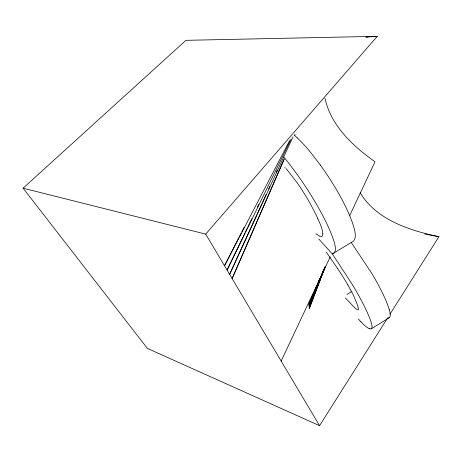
<?xml version="1.0" encoding="UTF-8"?>
<svg xmlns="http://www.w3.org/2000/svg" width="462" height="462" viewBox="0 0 462 462"><rect width="100%" height="100%" fill="white"/><g stroke="black" fill="none" stroke-linecap="round" stroke-linejoin="round"><path stroke-width="0.69" d="M309.303 308.951L325.202 266.73M324.347 268.67L309.176 308.01L325.225 266.551M324.347 268.486L309.072 307.08L324.746 267.735M322.106 273.723L308.974 305.723L324.809 267.475M322.655 272.395L323.475 270.391M323.798 269.6L308.939 304.839L320.634 277.188M283.916 159.471L232.126 278.58L284.373 158.94M294.479 135.805L295.056 134.482M308.928 303.973L320.946 276.426M256.889 214.634L229.62 274.353L293.012 136.81M257.484 213.323L261.983 203.482M262.578 202.165L266.176 194.294M268.572 189.045L269.773 186.417M276.363 171.98L277.264 170.01M281.156 361.059L330.238 256.872M349.567 215.852L375.029 161.804C353.014 146.079 330.919 125.855 324.994 98.29M244.924 233.027L227.079 270.079L291.048 139.154M245.547 231.728L247.118 228.482M247.742 227.177L251.813 218.728M257.444 207.028L258.697 204.429M238.906 237.555L224.509 265.765L289.628 140.598M239.559 236.273L241.193 233.067M241.845 231.785L244.138 227.292M23.1 188.178L205.706 234.124L377.252 36.319L185.915 40.333L23.1 188.178L147.401 348.417L319.565 425.681L387.699 317.792M390.009 314.137L438.9 236.723C409.586 230.423 376.368 219.918 360.1 192.642M388.236 317.995L389.368 317.608L390.032 316.539A53.448 8.743 57.8 0 0 390.223 314.87L390.205 314.472A53.396 8.732 57.8 0 0 389.247 309.575M369.409 328.701L371.182 328.886L371.979 327.737A53.58 7.173 58.1 0 0 372.008 326.166L371.956 325.727A53.528 7.161 58.1 0 0 370.743 321.032A51.906 6.953 58.1 0 0 368.809 315.968L367.371 312.682A64.368 8.53 58.2 0 0 364.16 305.913L359.482 296.916A41.788 5.683 58 0 0 357.016 292.504L354.215 287.705A58.784 7.808 58.1 0 0 351.784 283.68L332.38 253.927L318.774 239.027M371.361 328.794L389.218 317.717M347.002 294.433L351.923 291.412M320.409 165.136A65.691 11.873 59 0 1 330.827 180.446L336.417 189.587A50.739 9.373 59 0 1 340.454 196.685A51.218 9.454 59 0 1 346.696 208.928L347.262 210.129A49.625 9.176 59 0 1 349.387 214.911L351.911 221.327A63.658 11.596 59.1 0 1 353.309 225.427L354.071 228.003A55.492 10.176 59 0 1 355.134 233.067C355.653 236.573 355.272 241.268 351.247 242.486L332.38 253.927C336.105 252.789 335.591 248.273 335.008 245.253A55.573 8.339 59.1 0 0 334.061 241.522L332.819 237.815A63.831 9.517 59.2 0 0 331.277 233.789L328.569 227.454A49.757 7.531 59 0 0 326.345 222.719L325.762 221.535A51.363 7.762 59.1 0 0 319.352 209.332A50.878 7.692 59.1 0 0 315.28 202.223L310.4 194.19A65.413 9.685 59 0 0 299.422 177.593L290.269 165.125A82.935 12.006 58.9 0 0 289.351 163.952L288.144 162.422A92.787 13.288 58.9 0 0 283.685 157.005M365.823 37.145L377.252 36.319M366.499 37.058L368.584 36.787M424.74 234.003L438.9 236.723M315.898 233.772C317.625 234.326 320.455 238.08 322.297 236.07A79.389 11.486 59.6 0 0 322.58 235.522L322.794 234.54A53.245 7.75 59.3 0 0 322.817 233.657L322.805 233.408M294.306 135.129L297.303 137.89M358.362 319.057L358.934 319.692A74.682 10.031 58.3 0 0 361.03 321.927M345.328 297.921L355.29 308.316A49.636 6.641 58.3 0 0 356.017 308.876L357.848 309.869A20.68 2.732 58 0 0 358.246 309.742L358.414 309.373A21.044 2.778 58 0 0 358.425 308.766L358.01 306.907A51.542 6.728 58.3 0 0 357.455 305.197L357.23 304.545A68.52 8.859 58.5 0 0 356.439 302.391L353.39 295.293A26.686 3.563 58.1 0 0 352.171 292.844L351.357 291.279A31.855 4.233 58.1 0 0 347.886 285.008M320.409 165.119L311.001 152.876A82.721 14.634 58.9 0 0 310.054 151.727L308.795 150.231A93.463 16.337 58.8 0 0 302.731 143.416L301.923 142.55A111.013 19.069 58.6 0 0 297.303 137.89M326.253 252.073L337.664 268.607M351.247 242.486L370.876 271.991A58.645 9.517 57.8 0 1 373.302 276.005L376.085 280.792A41.684 6.924 57.7 0 1 378.522 285.21L382.357 292.741A60.857 9.893 57.9 0 1 383.512 295.178A64.212 10.401 57.9 0 1 386.145 301.08L387.491 304.406A51.779 8.478 57.8 0 1 389.247 309.575M205.706 234.124L319.565 425.681M317.66 218.266L319.762 222.996A35.638 5.244 59.1 0 1 321.078 226.368A42.781 6.266 59.2 0 1 322.736 233.27M317.66 218.26A49.457 7.167 59.2 0 0 313.975 210.736L311.047 205.192A36.596 5.4 59.1 0 0 309.869 203.055A36.053 5.319 59.1 0 0 304.273 193.566A38.358 5.642 59.1 0 0 297.112 182.721L286.919 169.618A69.733 9.921 58.9 0 0 285.978 168.566M284.713 167.204A69.733 9.921 58.9 0 1 285.031 167.539M337.67 268.665A41.02 5.377 58.2 0 1 347.921 285.025M369.427 328.725A77.293 10.412 58.4 0 1 361.013 321.899"/></g></svg>
